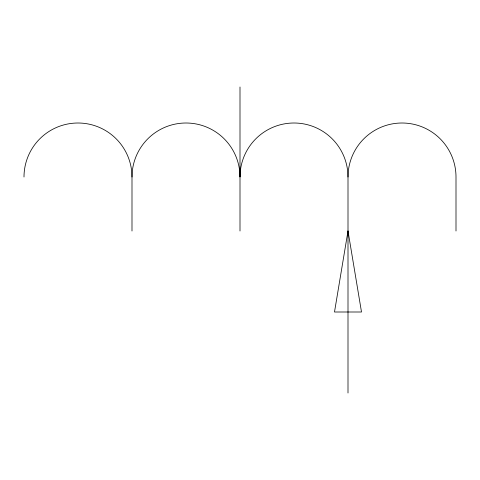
<?xml version="1.0" encoding="UTF-8"?>
<svg xmlns="http://www.w3.org/2000/svg" width="480" height="480" viewBox="0 0 480 480"><rect width="100%" height="100%" fill="white"/><g stroke="black" fill="none" stroke-linecap="round" stroke-linejoin="round"><path stroke-width="0.72" d="M456 231L456 177A53.994 53.994 0 0 0 402 123.006A53.994 53.994 0 0 0 348.006 177L348 393M240 87L240 231M347.994 177A53.994 53.994 0 0 0 294 123.006A53.994 53.994 0 0 0 240 177A53.994 53.994 0 0 0 186 123.006A53.994 53.994 0 0 0 132 177L131.994 231M24 177A53.994 53.994 0 0 1 77.994 123.006A53.994 53.994 0 0 1 131.994 177M348 231L334.5 312L361.5 312L348 231"/></g></svg>
